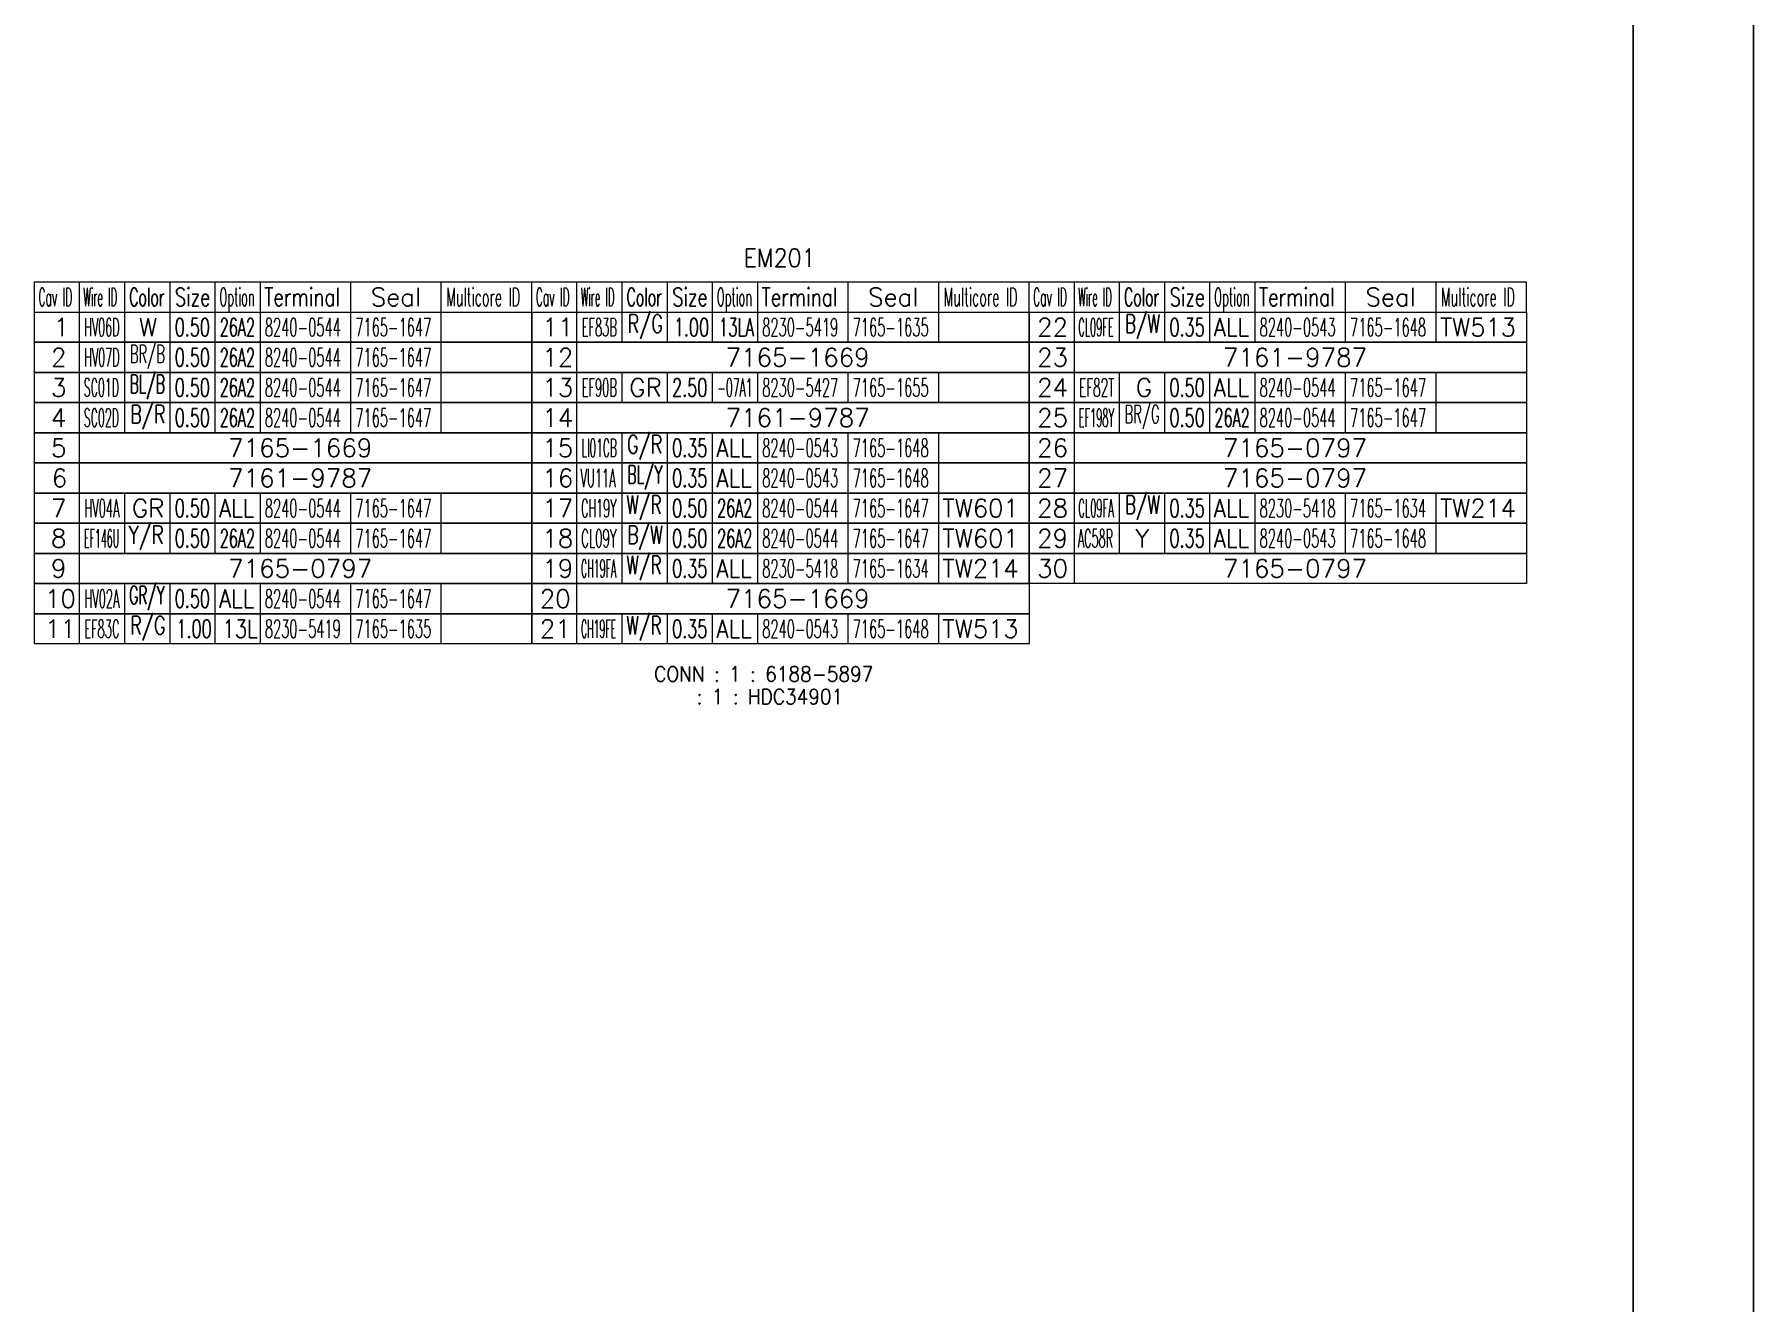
# Model space of a CAD drawing. Header units: inches. Extents: x 47316 to 59086, y 3141 to 11743.
# Drawn here: x 51745.8 to 52030.9, y 10950.5 to 11160.7 of the extents above; entities that cross this region are included whole.
import ezdxf

# ---------------------------------------------------------------- set-up
doc = ezdxf.new("R2010")
doc.units = ezdxf.units.IN
doc.header["$MEASUREMENT"] = 0
doc.styles.add('样式 100', font='SimSun.ttf', dxfattribs={"width": 0.7, "height": 3.5})

msp = doc.modelspace()

# ---------------------------------------------------------------- linework, layer by layer
at = {"color": 0, "lineweight": -3}
for p, q in [((52030.93, 10740.24), (52030.93, 11581.24)), ((52010.93, 10760.24), (52010.93, 11561.24))]:
    msp.add_line(p, q, dxfattribs=at)
at = {"color": 102, "linetype": 'Continuous', "lineweight": 15}
for p, q in [((51745.76, 11119.7), (51993.26, 11119.7)), ((51745.76, 11114.7), (51745.76, 11119.7)), ((51745.76, 11114.7), (51993.26, 11114.7)), ((51753.26, 11109.7), (51753.26, 11114.7)), ((51760.76, 11109.7), (51760.76, 11114.7)), ((51768.26, 11109.7), (51768.26, 11114.7)), ((51775.76, 11109.7), (51775.76, 11114.7)), ((51783.26, 11109.7), (51783.26, 11114.7)), ((51798.26, 11109.7), (51798.26, 11114.7)), ((51813.26, 11109.7), (51813.26, 11114.7)), ((51835.76, 11109.7), (51835.76, 11114.7)), ((51843.26, 11109.7), (51843.26, 11114.7)), ((51850.76, 11109.7), (51850.76, 11114.7)), ((51858.26, 11109.7), (51858.26, 11114.7)), ((51865.76, 11109.7), (51865.76, 11114.7)), ((51880.76, 11109.7), (51880.76, 11114.7)), ((51895.76, 11109.7), (51895.76, 11114.7)), ((51918.26, 11109.7), (51918.26, 11114.7)), ((51925.76, 11109.7), (51925.76, 11114.7)), ((51933.26, 11109.7), (51933.26, 11114.7)), ((51940.76, 11109.7), (51940.76, 11114.7)), ((51948.26, 11109.7), (51948.26, 11114.7)), ((51963.26, 11109.7), (51963.26, 11114.7)), ((51978.26, 11109.7), (51978.26, 11114.7)), ((51753.26, 11104.7), (51753.26, 11109.7)), ((51760.76, 11104.7), (51760.76, 11109.7)), ((51768.26, 11104.7), (51768.26, 11109.7)), ((51775.76, 11104.7), (51775.76, 11109.7)), ((51783.26, 11104.7), (51783.26, 11109.7)), ((51798.26, 11104.7), (51798.26, 11109.7)), ((51813.26, 11104.7), (51813.26, 11109.7)), ((51835.76, 11104.7), (51835.76, 11109.7)), ((51918.26, 11104.7), (51918.26, 11109.7)), ((51753.26, 11099.7), (51753.26, 11104.7)), ((51760.76, 11099.7), (51760.76, 11104.7)), ((51768.26, 11099.7), (51768.26, 11104.7)), ((51775.76, 11099.7), (51775.76, 11104.7)), ((51783.26, 11099.7), (51783.26, 11104.7)), ((51798.26, 11099.7), (51798.26, 11104.7)), ((51813.26, 11099.7), (51813.26, 11104.7)), ((51835.76, 11099.7), (51835.76, 11104.7)), ((51843.26, 11099.7), (51843.26, 11104.7)), ((51850.76, 11099.7), (51850.76, 11104.7)), ((51858.26, 11099.7), (51858.26, 11104.7)), ((51865.76, 11099.7), (51865.76, 11104.7)), ((51880.76, 11099.7), (51880.76, 11104.7)), ((51895.76, 11099.7), (51895.76, 11104.7)), ((51918.26, 11099.7), (51918.26, 11104.7)), ((51925.76, 11099.7), (51925.76, 11104.7)), ((51933.26, 11099.7), (51933.26, 11104.7)), ((51940.76, 11099.7), (51940.76, 11104.7)), ((51948.26, 11099.7), (51948.26, 11104.7)), ((51963.26, 11099.7), (51963.26, 11104.7)), ((51978.26, 11099.7), (51978.26, 11104.7)), ((51753.26, 11094.7), (51753.26, 11099.7)), ((51760.76, 11094.7), (51760.76, 11099.7)), ((51768.26, 11094.7), (51768.26, 11099.7)), ((51775.76, 11094.7), (51775.76, 11099.7)), ((51783.26, 11094.7), (51783.26, 11099.7)), ((51798.26, 11094.7), (51798.26, 11099.7)), ((51813.26, 11094.7), (51813.26, 11099.7)), ((51835.76, 11094.7), (51835.76, 11099.7)), ((51918.26, 11094.7), (51918.26, 11099.7)), ((51925.76, 11094.7), (51925.76, 11099.7)), ((51933.26, 11094.7), (51933.26, 11099.7)), ((51940.76, 11094.7), (51940.76, 11099.7)), ((51948.26, 11094.7), (51948.26, 11099.7)), ((51963.26, 11094.7), (51963.26, 11099.7)), ((51978.26, 11094.7), (51978.26, 11099.7)), ((51753.26, 11089.7), (51753.26, 11094.7)), ((51835.76, 11089.7), (51835.76, 11094.7)), ((51843.26, 11089.7), (51843.26, 11094.7)), ((51850.76, 11089.7), (51850.76, 11094.7)), ((51858.26, 11089.7), (51858.26, 11094.7)), ((51865.76, 11089.7), (51865.76, 11094.7)), ((51880.76, 11089.7), (51880.76, 11094.7)), ((51895.76, 11089.7), (51895.76, 11094.7)), ((51918.26, 11089.7), (51918.26, 11094.7)), ((51753.26, 11084.7), (51753.26, 11089.7)), ((51835.76, 11084.7), (51835.76, 11089.7)), ((51843.26, 11084.7), (51843.26, 11089.7)), ((51850.76, 11084.7), (51850.76, 11089.7)), ((51858.26, 11084.7), (51858.26, 11089.7)), ((51865.76, 11084.7), (51865.76, 11089.7)), ((51880.76, 11084.7), (51880.76, 11089.7)), ((51895.76, 11084.7), (51895.76, 11089.7)), ((51918.26, 11084.7), (51918.26, 11089.7)), ((51753.26, 11079.7), (51753.26, 11084.7)), ((51760.76, 11079.7), (51760.76, 11084.7)), ((51768.26, 11079.7), (51768.26, 11084.7)), ((51775.76, 11079.7), (51775.76, 11084.7)), ((51783.26, 11079.7), (51783.26, 11084.7)), ((51798.26, 11079.7), (51798.26, 11084.7)), ((51813.26, 11079.7), (51813.26, 11084.7)), ((51835.76, 11079.7), (51835.76, 11084.7)), ((51843.26, 11079.7), (51843.26, 11084.7)), ((51850.76, 11079.7), (51850.76, 11084.7)), ((51858.26, 11079.7), (51858.26, 11084.7)), ((51865.76, 11079.7), (51865.76, 11084.7)), ((51880.76, 11079.7), (51880.76, 11084.7)), ((51895.76, 11079.7), (51895.76, 11084.7)), ((51918.26, 11079.7), (51918.26, 11084.7)), ((51925.76, 11079.7), (51925.76, 11084.7)), ((51933.26, 11079.7), (51933.26, 11084.7)), ((51940.76, 11079.7), (51940.76, 11084.7)), ((51948.26, 11079.7), (51948.26, 11084.7)), ((51963.26, 11079.7), (51963.26, 11084.7)), ((51978.26, 11079.7), (51978.26, 11084.7)), ((51753.26, 11074.7), (51753.26, 11079.7)), ((51760.76, 11074.7), (51760.76, 11079.7)), ((51768.26, 11074.7), (51768.26, 11079.7)), ((51775.76, 11074.7), (51775.76, 11079.7)), ((51783.26, 11074.7), (51783.26, 11079.7)), ((51798.26, 11074.7), (51798.26, 11079.7)), ((51813.26, 11074.7), (51813.26, 11079.7)), ((51835.76, 11074.7), (51835.76, 11079.7)), ((51843.26, 11074.7), (51843.26, 11079.7)), ((51850.76, 11074.7), (51850.76, 11079.7)), ((51858.26, 11074.7), (51858.26, 11079.7)), ((51865.76, 11074.7), (51865.76, 11079.7)), ((51880.76, 11074.7), (51880.76, 11079.7)), ((51895.76, 11074.7), (51895.76, 11079.7)), ((51918.26, 11074.7), (51918.26, 11079.7)), ((51925.76, 11074.7), (51925.76, 11079.7)), ((51933.26, 11074.7), (51933.26, 11079.7)), ((51940.76, 11074.7), (51940.76, 11079.7)), ((51948.26, 11074.7), (51948.26, 11079.7)), ((51963.26, 11074.7), (51963.26, 11079.7)), ((51978.26, 11074.7), (51978.26, 11079.7)), ((51753.26, 11069.7), (51753.26, 11074.7)), ((51835.76, 11069.7), (51835.76, 11074.7)), ((51843.26, 11069.7), (51843.26, 11074.7)), ((51850.76, 11069.7), (51850.76, 11074.7)), ((51858.26, 11069.7), (51858.26, 11074.7)), ((51865.76, 11069.7), (51865.76, 11074.7)), ((51880.76, 11069.7), (51880.76, 11074.7)), ((51895.76, 11069.7), (51895.76, 11074.7)), ((51918.26, 11069.7), (51918.26, 11074.7)), ((51753.26, 11064.7), (51753.26, 11069.7)), ((51760.76, 11064.7), (51760.76, 11069.7)), ((51768.26, 11064.7), (51768.26, 11069.7)), ((51775.76, 11064.7), (51775.76, 11069.7)), ((51783.26, 11064.7), (51783.26, 11069.7)), ((51798.26, 11064.7), (51798.26, 11069.7)), ((51813.26, 11064.7), (51813.26, 11069.7)), ((51835.76, 11064.7), (51835.76, 11069.7)), ((51753.26, 11059.7), (51753.26, 11064.7)), ((51760.76, 11059.7), (51760.76, 11064.7)), ((51768.26, 11059.7), (51768.26, 11064.7)), ((51775.76, 11059.7), (51775.76, 11064.7)), ((51783.26, 11059.7), (51783.26, 11064.7)), ((51798.26, 11059.7), (51798.26, 11064.7)), ((51813.26, 11059.7), (51813.26, 11064.7)), ((51835.76, 11059.7), (51835.76, 11064.7)), ((51843.26, 11059.7), (51843.26, 11064.7)), ((51850.76, 11059.7), (51850.76, 11064.7)), ((51858.26, 11059.7), (51858.26, 11064.7)), ((51865.76, 11059.7), (51865.76, 11064.7)), ((51880.76, 11059.7), (51880.76, 11064.7)), ((51895.76, 11059.7), (51895.76, 11064.7))]:
    msp.add_line(p, q, dxfattribs=at)
at = {"color": 7, "linetype": 'Continuous', "lineweight": 15}
for p, q in [((51753.26, 11114.7), (51753.26, 11119.7)), ((51760.76, 11114.7), (51760.76, 11119.7)), ((51768.26, 11114.7), (51768.26, 11119.7)), ((51775.76, 11114.7), (51775.76, 11119.7)), ((51783.26, 11114.7), (51783.26, 11119.7)), ((51798.26, 11114.7), (51798.26, 11119.7)), ((51813.26, 11114.7), (51813.26, 11119.7)), ((51828.26, 11114.7), (51828.26, 11119.7)), ((51835.76, 11114.7), (51835.76, 11119.7)), ((51843.26, 11114.7), (51843.26, 11119.7)), ((51850.76, 11114.7), (51850.76, 11119.7)), ((51858.26, 11114.7), (51858.26, 11119.7)), ((51865.76, 11114.7), (51865.76, 11119.7)), ((51880.76, 11114.7), (51880.76, 11119.7)), ((51895.76, 11114.7), (51895.76, 11119.7)), ((51910.76, 11114.7), (51910.76, 11119.7)), ((51918.26, 11114.7), (51918.26, 11119.7)), ((51925.76, 11114.7), (51925.76, 11119.7)), ((51933.26, 11114.7), (51933.26, 11119.7)), ((51940.76, 11114.7), (51940.76, 11119.7)), ((51948.26, 11114.7), (51948.26, 11119.7)), ((51963.26, 11114.7), (51963.26, 11119.7)), ((51978.26, 11114.7), (51978.26, 11119.7)), ((51993.26, 11114.7), (51993.26, 11119.7))]:
    msp.add_line(p, q, dxfattribs=at)
at = {"color": 102, "linetype": 'Continuous', "lineweight": 15}
for points in [[(51745.76, 11109.7), (51745.76, 11114.7), (51828.26, 11114.7), (51828.26, 11109.7)], [(51828.26, 11109.7), (51828.26, 11114.7), (51910.76, 11114.7), (51910.76, 11109.7)], [(51910.76, 11109.7), (51910.76, 11114.7), (51993.26, 11114.7), (51993.26, 11109.7)], [(51745.76, 11104.7), (51745.76, 11109.7), (51828.26, 11109.7), (51828.26, 11104.7)], [(51828.26, 11104.7), (51828.26, 11109.7), (51910.76, 11109.7), (51910.76, 11104.7)], [(51910.76, 11104.7), (51910.76, 11109.7), (51993.26, 11109.7), (51993.26, 11104.7)], [(51745.76, 11099.7), (51745.76, 11104.7), (51828.26, 11104.7), (51828.26, 11099.7)], [(51828.26, 11099.7), (51828.26, 11104.7), (51910.76, 11104.7), (51910.76, 11099.7)], [(51910.76, 11099.7), (51910.76, 11104.7), (51993.26, 11104.7), (51993.26, 11099.7)], [(51745.76, 11094.7), (51745.76, 11099.7), (51828.26, 11099.7), (51828.26, 11094.7)], [(51828.26, 11094.7), (51828.26, 11099.7), (51910.76, 11099.7), (51910.76, 11094.7)], [(51910.76, 11094.7), (51910.76, 11099.7), (51993.26, 11099.7), (51993.26, 11094.7)], [(51745.76, 11089.7), (51745.76, 11094.7), (51828.26, 11094.7), (51828.26, 11089.7)], [(51828.26, 11089.7), (51828.26, 11094.7), (51910.76, 11094.7), (51910.76, 11089.7)], [(51910.76, 11089.7), (51910.76, 11094.7), (51993.26, 11094.7), (51993.26, 11089.7)], [(51745.76, 11084.7), (51745.76, 11089.7), (51828.26, 11089.7), (51828.26, 11084.7)], [(51828.26, 11084.7), (51828.26, 11089.7), (51910.76, 11089.7), (51910.76, 11084.7)], [(51910.76, 11084.7), (51910.76, 11089.7), (51993.26, 11089.7), (51993.26, 11084.7)], [(51745.76, 11079.7), (51745.76, 11084.7), (51828.26, 11084.7), (51828.26, 11079.7)], [(51828.26, 11079.7), (51828.26, 11084.7), (51910.76, 11084.7), (51910.76, 11079.7)], [(51910.76, 11079.7), (51910.76, 11084.7), (51993.26, 11084.7), (51993.26, 11079.7)], [(51745.76, 11074.7), (51745.76, 11079.7), (51828.26, 11079.7), (51828.26, 11074.7)], [(51828.26, 11074.7), (51828.26, 11079.7), (51910.76, 11079.7), (51910.76, 11074.7)], [(51910.76, 11074.7), (51910.76, 11079.7), (51993.26, 11079.7), (51993.26, 11074.7)], [(51745.76, 11069.7), (51745.76, 11074.7), (51828.26, 11074.7), (51828.26, 11069.7)], [(51828.26, 11069.7), (51828.26, 11074.7), (51910.76, 11074.7), (51910.76, 11069.7)], [(51910.76, 11069.7), (51910.76, 11074.7), (51993.26, 11074.7), (51993.26, 11069.7)], [(51745.76, 11064.7), (51745.76, 11069.7), (51828.26, 11069.7), (51828.26, 11064.7)], [(51828.26, 11064.7), (51828.26, 11069.7), (51910.76, 11069.7), (51910.76, 11064.7)], [(51745.76, 11059.7), (51745.76, 11064.7), (51828.26, 11064.7), (51828.26, 11059.7)], [(51828.26, 11059.7), (51828.26, 11064.7), (51910.76, 11064.7), (51910.76, 11059.7)]]:
    msp.add_lwpolyline(points, close=True, dxfattribs=at)

# ---------------------------------------------------------------- texts
at = {"color": 6, "linetype": 'Continuous', "lineweight": 20, "insert": (51863.4, 11125.2), "char_height": 3, "width": 13.2429, "attachment_point": 1, "style": '样式 100'}
msp.add_mtext('\\Fromans.shx;\\W0.9000000000;\\T1.0000000000;\\o\\lEM201', dxfattribs=at)
at = {"color": 7, "linetype": 'Continuous', "lineweight": 15, "char_height": 3, "attachment_point": 1, "style": '样式 100'}
for s, insert, width in [('\\Fromans.shx;\\W0.4026548673;\\T1.0000000000;\\o\\lWire ID', (51753.88, 11118.7), 6.5), ('\\Fromans.shx;\\W0.7222222222;\\T1.0000000000;\\o\\lSize', (51769.07, 11118.7), 6.5), ('\\Fromans.shx;\\W0.4595959596;\\T1.0000000000;\\o\\lOption', (51776.46, 11118.7), 6.5), ('\\Fromans.shx;\\W0.7480916031;\\T1.0000000000;\\o\\lTerminal', (51783.87, 11118.7), 14), ('\\Fromans.shx;\\W0.5185185185;\\T1.0000000000;\\o\\lMulticore ID', (51814.06, 11118.7), 14), ('\\Fromans.shx;\\W0.4026548673;\\T1.0000000000;\\o\\lWire ID', (51836.38, 11118.7), 6.5), ('\\Fromans.shx;\\W0.7222222222;\\T1.0000000000;\\o\\lSize', (51851.57, 11118.7), 6.5), ('\\Fromans.shx;\\W0.4595959596;\\T1.0000000000;\\o\\lOption', (51858.96, 11118.7), 6.5), ('\\Fromans.shx;\\W0.7480916031;\\T1.0000000000;\\o\\lTerminal', (51866.37, 11118.7), 14), ('\\Fromans.shx;\\W0.5185185185;\\T1.0000000000;\\o\\lMulticore ID', (51896.56, 11118.7), 14), ('\\Fromans.shx;\\W0.4026548673;\\T1.0000000000;\\o\\lWire ID', (51918.88, 11118.7), 6.5), ('\\Fromans.shx;\\W0.7222222222;\\T1.0000000000;\\o\\lSize', (51934.07, 11118.7), 6.5), ('\\Fromans.shx;\\W0.4595959596;\\T1.0000000000;\\o\\lOption', (51941.46, 11118.7), 6.5), ('\\Fromans.shx;\\W0.7480916031;\\T1.0000000000;\\o\\lTerminal', (51948.87, 11118.7), 14), ('\\Fromans.shx;\\W0.5185185185;\\T1.0000000000;\\o\\lMulticore ID', (51979.06, 11118.7), 14), ('\\Fromans.shx;\\W0.4292452830;\\T1.0000000000;\\o\\lCav ID', (51746.44, 11118.7), 6.5), ('\\Fromans.shx;\\W0.5687500000;\\T1.0000000000;\\o\\lColor', (51761.5, 11118.7), 6.5), ('\\Fromans.shx;\\W1.0000000000;\\T1.0000000000;\\o\\lSeal', (51801.55, 11118.7), 9.2857), ('\\Fromans.shx;\\W0.4292452830;\\T1.0000000000;\\o\\lCav ID', (51828.94, 11118.7), 6.5), ('\\Fromans.shx;\\W0.5687500000;\\T1.0000000000;\\o\\lColor', (51844, 11118.7), 6.5), ('\\Fromans.shx;\\W1.0000000000;\\T1.0000000000;\\o\\lSeal', (51884.05, 11118.7), 9.2857), ('\\Fromans.shx;\\W0.4292452830;\\T1.0000000000;\\o\\lCav ID', (51911.44, 11118.7), 6.5), ('\\Fromans.shx;\\W0.5687500000;\\T1.0000000000;\\o\\lColor', (51926.5, 11118.7), 6.5), ('\\Fromans.shx;\\W1.0000000000;\\T1.0000000000;\\o\\lSeal', (51966.55, 11118.7), 9.2857), ('\\Fromans.shx;\\W1.0000000000;\\T1.0000000000;\\o\\l1', (51748.94, 11113.7), 2.8571), ('\\Fromans.shx;\\W1.0000000000;\\T1.0000000000;\\o\\l11', (51830.01, 11113.7), 5.7143), ('\\Fromans.shx;\\W1.0000000000;\\T1.0000000000;\\o\\l22', (51912.08, 11113.7), 5.7143), ('\\Fromans.shx;\\W1.0000000000;\\T1.0000000000;\\o\\l2', (51748.51, 11108.7), 2.8571), ('\\Fromans.shx;\\W1.0000000000;\\T1.0000000000;\\o\\l12', (51830.01, 11108.7), 5.7143), ('\\Fromans.shx;\\W1.0000000000;\\T1.0000000000;\\o\\l23', (51912.08, 11108.7), 5.7143), ('\\Fromans.shx;\\W1.0000000000;\\T1.0000000000;\\o\\l3', (51748.51, 11103.7), 2.8571), ('\\Fromans.shx;\\W1.0000000000;\\T1.0000000000;\\o\\l13', (51830.01, 11103.7), 5.7143), ('\\Fromans.shx;\\W1.0000000000;\\T1.0000000000;\\o\\l24', (51912.08, 11103.7), 5.7143), ('\\Fromans.shx;\\W1.0000000000;\\T1.0000000000;\\o\\l4', (51748.51, 11098.7), 2.8571), ('\\Fromans.shx;\\W1.0000000000;\\T1.0000000000;\\o\\l14', (51830.01, 11098.7), 5.7143), ('\\Fromans.shx;\\W1.0000000000;\\T1.0000000000;\\o\\l25', (51912.08, 11098.7), 5.7143), ('\\Fromans.shx;\\W1.0000000000;\\T1.0000000000;\\o\\l5', (51748.51, 11093.7), 2.8571), ('\\Fromans.shx;\\W1.0000000000;\\T1.0000000000;\\o\\l15', (51830.01, 11093.7), 5.7143), ('\\Fromans.shx;\\W1.0000000000;\\T1.0000000000;\\o\\l26', (51912.08, 11093.7), 5.7143), ('\\Fromans.shx;\\W1.0000000000;\\T1.0000000000;\\o\\l6', (51748.65, 11088.7), 2.8571), ('\\Fromans.shx;\\W1.0000000000;\\T1.0000000000;\\o\\l16', (51830.01, 11088.7), 5.7143), ('\\Fromans.shx;\\W1.0000000000;\\T1.0000000000;\\o\\l27', (51912.08, 11088.7), 5.7143), ('\\Fromans.shx;\\W1.0000000000;\\T1.0000000000;\\o\\l7', (51748.51, 11083.7), 2.8571), ('\\Fromans.shx;\\W1.0000000000;\\T1.0000000000;\\o\\l17', (51830.01, 11083.7), 5.7143), ('\\Fromans.shx;\\W1.0000000000;\\T1.0000000000;\\o\\l28', (51912.08, 11083.7), 5.7143), ('\\Fromans.shx;\\W1.0000000000;\\T1.0000000000;\\o\\l8', (51748.51, 11078.7), 2.8571), ('\\Fromans.shx;\\W1.0000000000;\\T1.0000000000;\\o\\l18', (51830.01, 11078.7), 5.7143), ('\\Fromans.shx;\\W1.0000000000;\\T1.0000000000;\\o\\l29', (51912.08, 11078.7), 5.7143), ('\\Fromans.shx;\\W1.0000000000;\\T1.0000000000;\\o\\l9', (51748.51, 11073.7), 2.8571), ('\\Fromans.shx;\\W1.0000000000;\\T1.0000000000;\\o\\l19', (51830.01, 11073.7), 5.7143), ('\\Fromans.shx;\\W1.0000000000;\\T1.0000000000;\\o\\l30', (51912.08, 11073.7), 5.7143), ('\\Fromans.shx;\\W1.0000000000;\\T1.0000000000;\\o\\l10', (51747.51, 11068.7), 5.7143), ('\\Fromans.shx;\\W1.0000000000;\\T1.0000000000;\\o\\l20', (51829.58, 11068.7), 5.7143), ('\\Fromans.shx;\\W1.0000000000;\\T1.0000000000;\\o\\l11', (51747.51, 11063.7), 5.7143), ('\\Fromans.shx;\\W1.0000000000;\\T1.0000000000;\\o\\l21', (51829.58, 11063.7), 5.7143)]:
    msp.add_mtext(s, dxfattribs=dict(at, insert=insert, width=width))
at = {"color": 21, "linetype": 'Continuous', "lineweight": 15, "char_height": 3, "attachment_point": 1, "style": '样式 100'}
for s, insert, width in [('\\Fromans.shx;\\W0.4504950495;\\T1.0000000000;\\o\\lHV06D', (51754.02, 11113.7), 6.5), ('\\Fromans.shx;\\W0.6500000000;\\T1.0000000000;\\o\\l0.50', (51769.04, 11113.7), 6.5), ('\\Fromans.shx;\\W0.5268817204;\\T1.0000000000;\\o\\l8240-0544', (51783.99, 11113.7), 14), ('\\Fromans.shx;\\W0.4642857143;\\T1.0000000000;\\o\\lEF83B', (51836.53, 11113.7), 6.5), ('\\Fromans.shx;\\W0.6500000000;\\T1.0000000000;\\o\\l1.00', (51851.82, 11113.7), 6.5), ('\\Fromans.shx;\\W0.5268817204;\\T1.0000000000;\\o\\l8230-5419', (51866.49, 11113.7), 14), ('\\Fromans.shx;\\W0.3956521739;\\T1.0000000000;\\o\\lCL09FE', (51918.93, 11113.7), 6.5), ('\\Fromans.shx;\\W0.6500000000;\\T1.0000000000;\\o\\l0.35', (51934.04, 11113.7), 6.5), ('\\Fromans.shx;\\W0.5268817204;\\T1.0000000000;\\o\\l8240-0543', (51948.99, 11113.7), 14), ('\\Fromans.shx;\\W0.9800000000;\\T1.0000000000;\\o\\lTW513', (51978.9, 11113.7), 14), ('\\Fromans.shx;\\W0.4504950495;\\T1.0000000000;\\o\\lHV07D', (51754.02, 11108.7), 6.5), ('\\Fromans.shx;\\W0.6500000000;\\T1.0000000000;\\o\\l0.50', (51769.04, 11108.7), 6.5), ('\\Fromans.shx;\\W0.5268817204;\\T1.0000000000;\\o\\l8240-0544', (51783.99, 11108.7), 14), ('\\Fromans.shx;\\W1.0000000000;\\T1.0000000000;\\o\\l7165-1669', (51860.4, 11108.7), 26.5714), ('\\Fromans.shx;\\W1.0000000000;\\T1.0000000000;\\o\\l7161-9787', (51942.9, 11108.7), 26.5714), ('\\Fromans.shx;\\W0.4460784314;\\T1.0000000000;\\o\\lSC01D', (51753.95, 11103.7), 6.5), ('\\Fromans.shx;\\W0.6500000000;\\T1.0000000000;\\o\\l0.50', (51769.04, 11103.7), 6.5), ('\\Fromans.shx;\\W0.5268817204;\\T1.0000000000;\\o\\l8240-0544', (51783.99, 11103.7), 14), ('\\Fromans.shx;\\W0.4642857143;\\T1.0000000000;\\o\\lEF90B', (51836.53, 11103.7), 6.5), ('\\Fromans.shx;\\W0.6500000000;\\T1.0000000000;\\o\\l2.50', (51851.54, 11103.7), 6.5), ('\\Fromans.shx;\\W0.5268817204;\\T1.0000000000;\\o\\l8230-5427', (51866.49, 11103.7), 14), ('\\Fromans.shx;\\W0.4892473118;\\T1.0000000000;\\o\\lEF82T', (51919.04, 11103.7), 6.5), ('\\Fromans.shx;\\W0.6500000000;\\T1.0000000000;\\o\\l0.50', (51934.04, 11103.7), 6.5), ('\\Fromans.shx;\\W0.5268817204;\\T1.0000000000;\\o\\l8240-0544', (51948.99, 11103.7), 14), ('\\Fromans.shx;\\W0.4460784314;\\T1.0000000000;\\o\\lSC02D', (51753.95, 11098.7), 6.5), ('\\Fromans.shx;\\W0.6500000000;\\T1.0000000000;\\o\\l0.50', (51769.04, 11098.7), 6.5), ('\\Fromans.shx;\\W0.5268817204;\\T1.0000000000;\\o\\l8240-0544', (51783.99, 11098.7), 14), ('\\Fromans.shx;\\W1.0000000000;\\T1.0000000000;\\o\\l7161-9787', (51860.4, 11098.7), 26.5714), ('\\Fromans.shx;\\W0.3956521739;\\T1.0000000000;\\o\\lEF198Y', (51918.99, 11098.7), 6.5), ('\\Fromans.shx;\\W0.6500000000;\\T1.0000000000;\\o\\l0.50', (51934.04, 11098.7), 6.5), ('\\Fromans.shx;\\W0.5268817204;\\T1.0000000000;\\o\\l8240-0544', (51948.99, 11098.7), 14), ('\\Fromans.shx;\\W1.0000000000;\\T1.0000000000;\\o\\l7165-1669', (51777.9, 11093.7), 26.5714), ('\\Fromans.shx;\\W0.4252336449;\\T1.0000000000;\\o\\lLI01CB', (51836.5, 11093.7), 6.5), ('\\Fromans.shx;\\W0.6500000000;\\T1.0000000000;\\o\\l0.35', (51851.54, 11093.7), 6.5), ('\\Fromans.shx;\\W0.5268817204;\\T1.0000000000;\\o\\l8240-0543', (51866.49, 11093.7), 14), ('\\Fromans.shx;\\W1.0000000000;\\T1.0000000000;\\o\\l7165-0797', (51942.9, 11093.7), 26.5714), ('\\Fromans.shx;\\W1.0000000000;\\T1.0000000000;\\o\\l7161-9787', (51777.9, 11088.7), 26.5714), ('\\Fromans.shx;\\W0.4642857143;\\T1.0000000000;\\o\\lVU11A', (51836.33, 11088.7), 6.5), ('\\Fromans.shx;\\W0.6500000000;\\T1.0000000000;\\o\\l0.35', (51851.54, 11088.7), 6.5), ('\\Fromans.shx;\\W0.5268817204;\\T1.0000000000;\\o\\l8240-0543', (51866.49, 11088.7), 14), ('\\Fromans.shx;\\W1.0000000000;\\T1.0000000000;\\o\\l7165-0797', (51942.9, 11088.7), 26.5714), ('\\Fromans.shx;\\W0.4642857143;\\T1.0000000000;\\o\\lHV04A', (51754.03, 11083.7), 6.5), ('\\Fromans.shx;\\W0.6500000000;\\T1.0000000000;\\o\\l0.50', (51769.04, 11083.7), 6.5), ('\\Fromans.shx;\\W0.5268817204;\\T1.0000000000;\\o\\l8240-0544', (51783.99, 11083.7), 14), ('\\Fromans.shx;\\W0.4504950495;\\T1.0000000000;\\o\\lCH19Y', (51836.45, 11083.7), 6.5), ('\\Fromans.shx;\\W0.6500000000;\\T1.0000000000;\\o\\l0.50', (51851.54, 11083.7), 6.5), ('\\Fromans.shx;\\W0.5268817204;\\T1.0000000000;\\o\\l8240-0544', (51866.49, 11083.7), 14), ('\\Fromans.shx;\\W0.9800000000;\\T1.0000000000;\\o\\lTW601', (51896.4, 11083.7), 14), ('\\Fromans.shx;\\W0.3991228070;\\T1.0000000000;\\o\\lCL09FA', (51918.93, 11083.7), 6.5), ('\\Fromans.shx;\\W0.6500000000;\\T1.0000000000;\\o\\l0.35', (51934.04, 11083.7), 6.5), ('\\Fromans.shx;\\W0.5268817204;\\T1.0000000000;\\o\\l8230-5418', (51948.99, 11083.7), 14), ('\\Fromans.shx;\\W0.9800000000;\\T1.0000000000;\\o\\lTW214', (51978.9, 11083.7), 14), ('\\Fromans.shx;\\W0.3823529412;\\T1.0000000000;\\o\\lEF146U', (51753.98, 11078.7), 6.5), ('\\Fromans.shx;\\W0.6500000000;\\T1.0000000000;\\o\\l0.50', (51769.04, 11078.7), 6.5), ('\\Fromans.shx;\\W0.5268817204;\\T1.0000000000;\\o\\l8240-0544', (51783.99, 11078.7), 14), ('\\Fromans.shx;\\W0.4739583333;\\T1.0000000000;\\o\\lCL09Y', (51836.46, 11078.7), 6.5), ('\\Fromans.shx;\\W0.6500000000;\\T1.0000000000;\\o\\l0.50', (51851.54, 11078.7), 6.5), ('\\Fromans.shx;\\W0.5268817204;\\T1.0000000000;\\o\\l8240-0544', (51866.49, 11078.7), 14), ('\\Fromans.shx;\\W0.9800000000;\\T1.0000000000;\\o\\lTW601', (51896.4, 11078.7), 14), ('\\Fromans.shx;\\W0.4550000000;\\T1.0000000000;\\o\\lAC58R', (51918.83, 11078.7), 6.5), ('\\Fromans.shx;\\W0.6500000000;\\T1.0000000000;\\o\\l0.35', (51934.04, 11078.7), 6.5), ('\\Fromans.shx;\\W0.5268817204;\\T1.0000000000;\\o\\l8240-0543', (51948.99, 11078.7), 14), ('\\Fromans.shx;\\W1.0000000000;\\T1.0000000000;\\o\\l7165-0797', (51777.9, 11073.7), 26.5714), ('\\Fromans.shx;\\W0.3823529412;\\T1.0000000000;\\o\\lCH19FA', (51836.42, 11073.7), 6.5), ('\\Fromans.shx;\\W0.6500000000;\\T1.0000000000;\\o\\l0.35', (51851.54, 11073.7), 6.5), ('\\Fromans.shx;\\W0.5268817204;\\T1.0000000000;\\o\\l8230-5418', (51866.49, 11073.7), 14), ('\\Fromans.shx;\\W0.9800000000;\\T1.0000000000;\\o\\lTW214', (51896.4, 11073.7), 14), ('\\Fromans.shx;\\W1.0000000000;\\T1.0000000000;\\o\\l7165-0797', (51942.9, 11073.7), 26.5714), ('\\Fromans.shx;\\W0.4642857143;\\T1.0000000000;\\o\\lHV02A', (51754.03, 11068.7), 6.5), ('\\Fromans.shx;\\W0.6500000000;\\T1.0000000000;\\o\\l0.50', (51769.04, 11068.7), 6.5), ('\\Fromans.shx;\\W0.5268817204;\\T1.0000000000;\\o\\l8240-0544', (51783.99, 11068.7), 14), ('\\Fromans.shx;\\W1.0000000000;\\T1.0000000000;\\o\\l7165-1669', (51860.4, 11068.7), 26.5714), ('\\Fromans.shx;\\W0.4642857143;\\T1.0000000000;\\o\\lEF83C', (51754.03, 11063.7), 6.5), ('\\Fromans.shx;\\W0.6500000000;\\T1.0000000000;\\o\\l1.00', (51769.32, 11063.7), 6.5), ('\\Fromans.shx;\\W0.5268817204;\\T1.0000000000;\\o\\l8230-5419', (51783.99, 11063.7), 14), ('\\Fromans.shx;\\W0.3791666667;\\T1.0000000000;\\o\\lCH19FE', (51836.42, 11063.7), 6.5), ('\\Fromans.shx;\\W0.6500000000;\\T1.0000000000;\\o\\l0.35', (51851.54, 11063.7), 6.5), ('\\Fromans.shx;\\W0.5268817204;\\T1.0000000000;\\o\\l8240-0543', (51866.49, 11063.7), 14), ('\\Fromans.shx;\\W0.9800000000;\\T1.0000000000;\\o\\lTW513', (51896.4, 11063.7), 14)]:
    msp.add_mtext(s, dxfattribs=dict(at, insert=insert, width=width))
at = {"color": 140, "linetype": 'Continuous', "lineweight": 15, "char_height": 3, "attachment_point": 1, "style": '样式 100'}
for s, insert, width in [('\\Fromans.shx;\\W1.0000000000;\\T1.0000000000;\\o\\lW', (51763.08, 11113.7), 3.4286), ('\\Fromans.shx;\\W0.5833333333;\\T1.0000000000;\\o\\l26A2', (51776.51, 11113.7), 6.5), ('\\Fromans.shx;\\W0.5268817204;\\T1.0000000000;\\o\\l7165-1647', (51798.99, 11113.7), 14), ('\\Fromans.shx;\\W0.7109375000;\\T1.0000000000;\\o\\lR/G', (51844.17, 11114.28), 6.5), ('\\Fromans.shx;\\W0.6066666667;\\T1.0000000000;\\o\\l13LA', (51859.28, 11113.7), 6.5), ('\\Fromans.shx;\\W0.5268817204;\\T1.0000000000;\\o\\l7165-1635', (51881.49, 11113.7), 14), ('\\Fromans.shx;\\W0.6791044776;\\T1.0000000000;\\o\\lB/W', (51926.65, 11114.28), 6.5), ('\\Fromans.shx;\\W0.8750000000;\\T1.0000000000;\\o\\lALL', (51941.39, 11113.7), 6.5), ('\\Fromans.shx;\\W0.5268817204;\\T1.0000000000;\\o\\l7165-1648', (51963.99, 11113.7), 14), ('\\Fromans.shx;\\W0.5352941176;\\T1.0000000000;\\o\\lBR/B', (51761.57, 11109.28), 6.5), ('\\Fromans.shx;\\W0.5833333333;\\T1.0000000000;\\o\\l26A2', (51776.51, 11108.7), 6.5), ('\\Fromans.shx;\\W0.5268817204;\\T1.0000000000;\\o\\l7165-1647', (51798.99, 11108.7), 14), ('\\Fromans.shx;\\W0.5617283951;\\T1.0000000000;\\o\\lBL/B', (51761.58, 11104.28), 6.5), ('\\Fromans.shx;\\W0.5833333333;\\T1.0000000000;\\o\\l26A2', (51776.51, 11103.7), 6.5), ('\\Fromans.shx;\\W0.5268817204;\\T1.0000000000;\\o\\l7165-1647', (51798.99, 11103.7), 14), ('\\Fromans.shx;\\W1.0000000000;\\T1.0000000000;\\o\\lGR', (51844.44, 11103.7), 6), ('\\Fromans.shx;\\W0.4375000000;\\T1.0000000000;\\o\\l-07A1', (51859.01, 11103.7), 6.5), ('\\Fromans.shx;\\W0.5268817204;\\T1.0000000000;\\o\\l7165-1655', (51881.49, 11103.7), 14), ('\\Fromans.shx;\\W1.0000000000;\\T1.0000000000;\\o\\lG', (51928.44, 11103.7), 3), ('\\Fromans.shx;\\W0.8750000000;\\T1.0000000000;\\o\\lALL', (51941.39, 11103.7), 6.5), ('\\Fromans.shx;\\W0.5268817204;\\T1.0000000000;\\o\\l7165-1647', (51963.99, 11103.7), 14), ('\\Fromans.shx;\\W0.7109375000;\\T1.0000000000;\\o\\lB/R', (51761.67, 11099.28), 6.5), ('\\Fromans.shx;\\W0.5352941176;\\T1.0000000000;\\o\\lBR/G', (51926.57, 11099.28), 6.5), ('\\Fromans.shx;\\W0.5833333333;\\T1.0000000000;\\o\\l26A2', (51776.51, 11098.7), 6.5), ('\\Fromans.shx;\\W0.5268817204;\\T1.0000000000;\\o\\l7165-1647', (51798.99, 11098.7), 14), ('\\Fromans.shx;\\W0.5833333333;\\T1.0000000000;\\o\\l26A2', (51941.51, 11098.7), 6.5), ('\\Fromans.shx;\\W0.5268817204;\\T1.0000000000;\\o\\l7165-1647', (51963.99, 11098.7), 14), ('\\Fromans.shx;\\W0.7109375000;\\T1.0000000000;\\o\\lG/R', (51844.07, 11094.28), 6.5), ('\\Fromans.shx;\\W0.8750000000;\\T1.0000000000;\\o\\lALL', (51858.89, 11093.7), 6.5), ('\\Fromans.shx;\\W0.5268817204;\\T1.0000000000;\\o\\l7165-1648', (51881.49, 11093.7), 14), ('\\Fromans.shx;\\W0.5833333333;\\T1.0000000000;\\o\\lBL/Y', (51844.09, 11089.28), 6.5), ('\\Fromans.shx;\\W0.8750000000;\\T1.0000000000;\\o\\lALL', (51858.89, 11088.7), 6.5), ('\\Fromans.shx;\\W0.5268817204;\\T1.0000000000;\\o\\l7165-1648', (51881.49, 11088.7), 14), ('\\Fromans.shx;\\W0.6791044776;\\T1.0000000000;\\o\\lW/R', (51843.95, 11084.28), 6.5), ('\\Fromans.shx;\\W0.6791044776;\\T1.0000000000;\\o\\lB/W', (51926.65, 11084.28), 6.5), ('\\Fromans.shx;\\W1.0000000000;\\T1.0000000000;\\o\\lGR', (51761.94, 11083.7), 6), ('\\Fromans.shx;\\W0.8750000000;\\T1.0000000000;\\o\\lALL', (51776.39, 11083.7), 6.5), ('\\Fromans.shx;\\W0.5268817204;\\T1.0000000000;\\o\\l7165-1647', (51798.99, 11083.7), 14), ('\\Fromans.shx;\\W0.5833333333;\\T1.0000000000;\\o\\l26A2', (51859.01, 11083.7), 6.5), ('\\Fromans.shx;\\W0.5268817204;\\T1.0000000000;\\o\\l7165-1647', (51881.49, 11083.7), 14), ('\\Fromans.shx;\\W0.8750000000;\\T1.0000000000;\\o\\lALL', (51941.39, 11083.7), 6.5), ('\\Fromans.shx;\\W0.5268817204;\\T1.0000000000;\\o\\l7165-1634', (51963.99, 11083.7), 14), ('\\Fromans.shx;\\W0.7459016393;\\T1.0000000000;\\o\\lY/R', (51761.37, 11079.28), 6.5), ('\\Fromans.shx;\\W0.6791044776;\\T1.0000000000;\\o\\lB/W', (51844.15, 11079.28), 6.5), ('\\Fromans.shx;\\W0.5833333333;\\T1.0000000000;\\o\\l26A2', (51776.51, 11078.7), 6.5), ('\\Fromans.shx;\\W0.5268817204;\\T1.0000000000;\\o\\l7165-1647', (51798.99, 11078.7), 14), ('\\Fromans.shx;\\W0.5833333333;\\T1.0000000000;\\o\\l26A2', (51859.01, 11078.7), 6.5), ('\\Fromans.shx;\\W0.5268817204;\\T1.0000000000;\\o\\l7165-1647', (51881.49, 11078.7), 14), ('\\Fromans.shx;\\W1.0000000000;\\T1.0000000000;\\o\\lY', (51928.37, 11078.7), 2.5714), ('\\Fromans.shx;\\W0.8750000000;\\T1.0000000000;\\o\\lALL', (51941.39, 11078.7), 6.5), ('\\Fromans.shx;\\W0.5268817204;\\T1.0000000000;\\o\\l7165-1648', (51963.99, 11078.7), 14), ('\\Fromans.shx;\\W0.6791044776;\\T1.0000000000;\\o\\lW/R', (51843.95, 11074.28), 6.5), ('\\Fromans.shx;\\W0.8750000000;\\T1.0000000000;\\o\\lALL', (51858.89, 11073.7), 6.5), ('\\Fromans.shx;\\W0.5268817204;\\T1.0000000000;\\o\\l7165-1634', (51881.49, 11073.7), 14), ('\\Fromans.shx;\\W0.5548780488;\\T1.0000000000;\\o\\lGR/Y', (51761.5, 11069.28), 6.5), ('\\Fromans.shx;\\W0.8750000000;\\T1.0000000000;\\o\\lALL', (51776.39, 11068.7), 6.5), ('\\Fromans.shx;\\W0.5268817204;\\T1.0000000000;\\o\\l7165-1647', (51798.99, 11068.7), 14), ('\\Fromans.shx;\\W0.7109375000;\\T1.0000000000;\\o\\lR/G', (51761.67, 11064.28), 6.5), ('\\Fromans.shx;\\W0.6791044776;\\T1.0000000000;\\o\\lW/R', (51843.95, 11064.28), 6.5), ('\\Fromans.shx;\\W0.7982456140;\\T1.0000000000;\\o\\l13L', (51776.95, 11063.7), 6.5), ('\\Fromans.shx;\\W0.5268817204;\\T1.0000000000;\\o\\l7165-1635', (51798.99, 11063.7), 14), ('\\Fromans.shx;\\W0.8750000000;\\T1.0000000000;\\o\\lALL', (51858.89, 11063.7), 6.5), ('\\Fromans.shx;\\W0.5268817204;\\T1.0000000000;\\o\\l7165-1648', (51881.49, 11063.7), 14)]:
    msp.add_mtext(s, dxfattribs=dict(at, insert=insert, width=width))
at = {"color": 42, "linetype": 'Continuous', "lineweight": 15, "char_height": 2.5, "attachment_point": 1, "style": '样式 100'}
for s, insert, width in [('\\Fromans.shx;\\W0.9000000000;\\T1.0000000000;\\o\\lCONN : 1 : 6188-5897', (51848.56, 11055.95), 42.5357), ('\\Fromans.shx;\\W0.9000000000;\\T1.0000000000;\\o\\l : 1 : HDC34901', (51854.08, 11052.2), 30.8571)]:
    msp.add_mtext(s, dxfattribs=dict(at, insert=insert, width=width))

doc.saveas('drawing.dxf')
